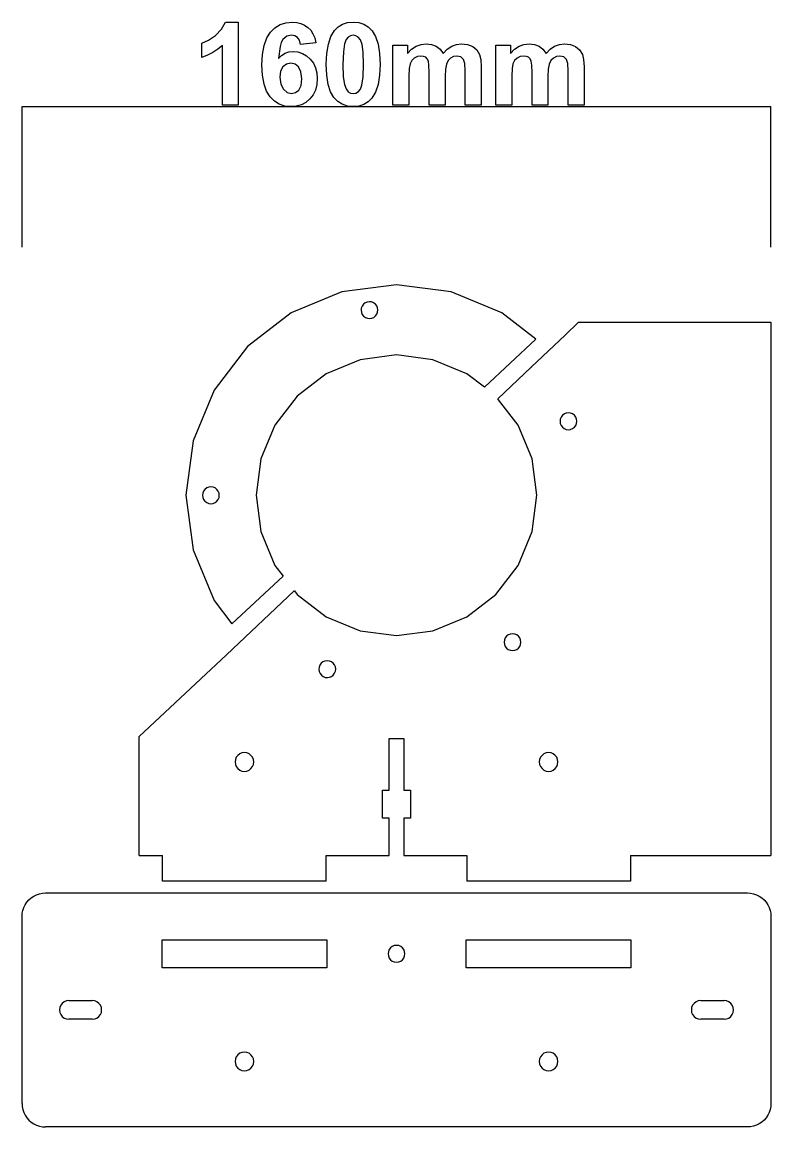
# Model space of a CAD drawing. Header units: metres. Extents: x 0 to 540, y -206 to 241.
# Drawn here: x 0 to 160, y 5 to 241.1 of the extents above; entities that cross this region are included whole.
import ezdxf

# ---------------------------------------------------------------- set-up
doc = ezdxf.new("R2010")
doc.units = ezdxf.units.M

msp = doc.modelspace()

# ---------------------------------------------------------------- linework, layer by layer
at = {"layer": '160mm'}
for p, q in [((42.62, 239.63, 0.09), (43.44, 241.14, 0.09)), ((43.44, 241.14, 0.09), (46.19, 241.14, 0.09)), ((46.19, 241.14, 0.09), (46.19, 223.37, 0.09)), ((55.13, 240.61, 0.09), (56.37, 241.01, 0.09)), ((56.37, 241.01, 0.09), (57.73, 241.14, 0.09)), ((57.73, 241.14, 0.09), (58.7, 241.07, 0.09)), ((58.7, 241.07, 0.09), (59.58, 240.86, 0.09)), ((68.46, 240.69, 0.09), (69.53, 241.03, 0.09)), ((69.53, 241.03, 0.09), (70.75, 241.14, 0.09)), ((70.75, 241.14, 0.09), (71.96, 241.03, 0.09)), ((71.96, 241.03, 0.09), (73.04, 240.68, 0.09)), ((41.3, 238.31, 0.09), (42.62, 239.63, 0.09)), ((52.28, 237.75, 0.09), (53.06, 238.99, 0.09)), ((53.06, 238.99, 0.09), (54.03, 239.93, 0.09)), ((54.03, 239.93, 0.09), (55.13, 240.61, 0.09)), ((59.58, 240.86, 0.09), (60.37, 240.51, 0.09)), ((60.37, 240.51, 0.09), (61.07, 240.01, 0.09)), ((61.07, 240.01, 0.09), (61.67, 239.39, 0.09)), ((61.67, 239.39, 0.09), (62.15, 238.63, 0.09)), ((62.15, 238.63, 0.09), (62.52, 237.75, 0.09)), ((65.98, 238.06, 0.09), (66.74, 239.33, 0.09)), ((66.74, 239.33, 0.09), (67.53, 240.12, 0.09)), ((67.53, 240.12, 0.09), (68.46, 240.69, 0.09)), ((73.04, 240.68, 0.09), (73.97, 240.11, 0.09)), ((73.97, 240.11, 0.09), (74.77, 239.31, 0.09)), ((74.77, 239.31, 0.09), (75.52, 238.04, 0.09)), ((38.42, 236.66, 0.09), (39.8, 237.29, 0.09)), ((38.42, 233.59, 0.09), (38.42, 236.66, 0.09)), ((39.8, 237.29, 0.09), (41.3, 238.31, 0.09)), ((42.8, 236.16, 0.09), (41.83, 235.34, 0.09)), ((42.8, 223.37, 0.09), (42.8, 236.16, 0.09)), ((51.38, 234.24, 0.09), (51.71, 236.17, 0.09)), ((51.71, 236.17, 0.09), (52.28, 237.75, 0.09)), ((55.38, 236.77, 0.09), (55.11, 235.9, 0.09)), ((55.71, 237.39, 0.09), (55.38, 236.77, 0.09)), ((56.54, 238.11, 0.09), (55.71, 237.39, 0.09)), ((57.53, 238.35, 0.09), (56.54, 238.11, 0.09)), ((58.26, 238.23, 0.09), (57.53, 238.35, 0.09)), ((58.85, 237.87, 0.09), (58.26, 238.23, 0.09)), ((59.26, 237.26, 0.09), (58.85, 237.87, 0.09)), ((59.47, 236.37, 0.09), (59.26, 237.26, 0.09)), ((62.76, 236.74, 0.09), (59.47, 236.37, 0.09)), ((62.52, 237.75, 0.09), (62.76, 236.74, 0.09)), ((65.11, 234.46, 0.09), (65.44, 236.43, 0.09)), ((65.44, 236.43, 0.09), (65.98, 238.06, 0.09)), ((68.9, 236.53, 0.09), (68.64, 234.77, 0.09)), ((69.22, 237.39, 0.09), (68.9, 236.53, 0.09)), ((69.65, 237.94, 0.09), (69.22, 237.39, 0.09)), ((70.17, 238.23, 0.09), (69.65, 237.94, 0.09)), ((70.75, 238.33, 0.09), (70.17, 238.23, 0.09)), ((71.33, 238.23, 0.09), (70.75, 238.33, 0.09)), ((71.84, 237.94, 0.09), (71.33, 238.23, 0.09)), ((72.28, 237.35, 0.09), (71.84, 237.94, 0.09)), ((72.63, 236.38, 0.09), (72.28, 237.35, 0.09)), ((72.87, 234.73, 0.09), (72.63, 236.38, 0.09)), ((75.52, 238.04, 0.09), (76.06, 236.42, 0.09)), ((76.06, 236.42, 0.09), (76.39, 234.44, 0.09)), ((79.24, 236.19, 0.09), (82.36, 236.19, 0.09)), ((79.24, 223.37, 0.09), (79.24, 236.19, 0.09)), ((82.36, 236.19, 0.09), (82.36, 234.44, 0.09)), ((84.2, 235.97, 0.09), (85.24, 236.36, 0.09)), ((85.24, 236.36, 0.09), (86.36, 236.48, 0.09)), ((86.36, 236.48, 0.09), (87.51, 236.36, 0.09)), ((87.51, 236.36, 0.09), (88.5, 235.98, 0.09)), ((91.8, 235.98, 0.09), (92.81, 236.36, 0.09)), ((92.81, 236.36, 0.09), (93.89, 236.48, 0.09)), ((93.89, 236.48, 0.09), (95.2, 236.34, 0.09)), ((95.2, 236.34, 0.09), (96.28, 235.91, 0.09)), ((101.22, 236.19, 0.09), (104.35, 236.19, 0.09)), ((101.22, 223.37, 0.09), (101.22, 236.19, 0.09)), ((104.35, 236.19, 0.09), (104.35, 234.44, 0.09)), ((106.18, 235.97, 0.09), (107.22, 236.36, 0.09)), ((107.22, 236.36, 0.09), (108.34, 236.48, 0.09)), ((108.34, 236.48, 0.09), (109.49, 236.36, 0.09)), ((109.49, 236.36, 0.09), (110.48, 235.98, 0.09)), ((113.79, 235.98, 0.09), (114.8, 236.36, 0.09)), ((114.8, 236.36, 0.09), (115.88, 236.48, 0.09)), ((115.88, 236.48, 0.09), (117.18, 236.34, 0.09)), ((117.18, 236.34, 0.09), (118.27, 235.91, 0.09)), ((39.64, 234.06, 0.09), (38.42, 233.59, 0.09)), ((40.78, 234.64, 0.09), (39.64, 234.06, 0.09)), ((41.83, 235.34, 0.09), (40.78, 234.64, 0.09)), ((51.26, 231.98, 0.09), (51.38, 234.24, 0.09)), ((55.11, 235.9, 0.09), (54.78, 233.37, 0.09)), ((54.78, 233.37, 0.09), (55.45, 234.02, 0.09)), ((55.45, 234.02, 0.09), (56.2, 234.49, 0.09)), ((56.2, 234.49, 0.09), (57.02, 234.77, 0.09)), ((57.02, 234.77, 0.09), (57.93, 234.87, 0.09)), ((57.93, 234.87, 0.09), (58.95, 234.76, 0.09)), ((58.95, 234.76, 0.09), (59.9, 234.46, 0.09)), ((59.9, 234.46, 0.09), (60.77, 233.96, 0.09)), ((60.77, 233.96, 0.09), (61.57, 233.25, 0.09)), ((65, 232.14, 0.09), (65.11, 234.46, 0.09)), ((68.64, 234.77, 0.09), (68.55, 232.1, 0.09)), ((72.95, 232.1, 0.09), (72.87, 234.73, 0.09)), ((76.39, 234.44, 0.09), (76.5, 232.1, 0.09)), ((82.36, 234.44, 0.09), (83.24, 235.34, 0.09)), ((83.24, 235.34, 0.09), (84.2, 235.97, 0.09)), ((84.47, 233.78, 0.09), (83.8, 233.46, 0.09)), ((85.21, 233.89, 0.09), (84.47, 233.78, 0.09)), ((85.8, 233.82, 0.09), (85.21, 233.89, 0.09)), ((86.24, 233.62, 0.09), (85.8, 233.82, 0.09)), ((88.5, 235.98, 0.09), (89.32, 235.34, 0.09)), ((89.32, 235.34, 0.09), (89.98, 234.44, 0.09)), ((89.98, 234.44, 0.09), (90.86, 235.34, 0.09)), ((90.86, 235.34, 0.09), (91.8, 235.98, 0.09)), ((92.9, 233.89, 0.09), (92.21, 233.78, 0.09)), ((93.75, 233.71, 0.09), (92.9, 233.89, 0.09)), ((96.28, 235.91, 0.09), (97.14, 235.2, 0.09)), ((97.14, 235.2, 0.09), (97.74, 234.23, 0.09)), ((97.74, 234.23, 0.09), (98.01, 233.15, 0.09)), ((104.35, 234.44, 0.09), (105.23, 235.34, 0.09)), ((105.23, 235.34, 0.09), (106.18, 235.97, 0.09)), ((106.45, 233.78, 0.09), (105.78, 233.46, 0.09)), ((107.2, 233.89, 0.09), (106.45, 233.78, 0.09)), ((107.78, 233.82, 0.09), (107.2, 233.89, 0.09)), ((108.23, 233.62, 0.09), (107.78, 233.82, 0.09)), ((110.48, 235.98, 0.09), (111.3, 235.34, 0.09)), ((111.3, 235.34, 0.09), (111.96, 234.44, 0.09)), ((111.96, 234.44, 0.09), (112.84, 235.34, 0.09)), ((112.84, 235.34, 0.09), (113.79, 235.98, 0.09)), ((114.89, 233.89, 0.09), (114.19, 233.78, 0.09)), ((115.74, 233.71, 0.09), (114.89, 233.89, 0.09)), ((118.27, 235.91, 0.09), (119.12, 235.2, 0.09)), ((119.12, 235.2, 0.09), (119.73, 234.23, 0.09)), ((119.73, 234.23, 0.09), (119.99, 233.15, 0.09)), ((51.37, 229.77, 0.09), (51.26, 231.98, 0.09)), ((55.74, 231.6, 0.09), (55.24, 230.65, 0.09)), ((56.49, 232.17, 0.09), (55.74, 231.6, 0.09)), ((57.4, 232.37, 0.09), (56.49, 232.17, 0.09)), ((58.33, 232.17, 0.09), (57.4, 232.37, 0.09)), ((59.09, 231.56, 0.09), (58.33, 232.17, 0.09)), ((59.59, 230.53, 0.09), (59.09, 231.56, 0.09)), ((61.57, 233.25, 0.09), (62.23, 232.38, 0.09)), ((62.23, 232.38, 0.09), (62.7, 231.39, 0.09)), ((65.1, 229.78, 0.09), (65, 232.14, 0.09)), ((68.55, 232.1, 0.09), (68.63, 229.47, 0.09)), ((72.86, 229.44, 0.09), (72.95, 232.1, 0.09)), ((76.5, 232.1, 0.09), (76.39, 229.77, 0.09)), ((82.9, 232.25, 0.09), (82.7, 231.19, 0.09)), ((83.26, 232.95, 0.09), (82.9, 232.25, 0.09)), ((83.8, 233.46, 0.09), (83.26, 232.95, 0.09)), ((86.57, 233.29, 0.09), (86.24, 233.62, 0.09)), ((86.81, 232.81, 0.09), (86.57, 233.29, 0.09)), ((86.94, 231.94, 0.09), (86.81, 232.81, 0.09)), ((86.99, 230.4, 0.09), (86.94, 231.94, 0.09)), ((90.66, 232.18, 0.09), (90.45, 231.1, 0.09)), ((91.02, 232.92, 0.09), (90.66, 232.18, 0.09)), ((91.56, 233.45, 0.09), (91.02, 232.92, 0.09)), ((92.21, 233.78, 0.09), (91.56, 233.45, 0.09)), ((94.35, 233.16, 0.09), (93.75, 233.71, 0.09)), ((94.61, 232.27, 0.09), (94.35, 233.16, 0.09)), ((94.7, 230.7, 0.09), (94.61, 232.27, 0.09)), ((98.01, 233.15, 0.09), (98.09, 231.57, 0.09)), ((98.09, 231.57, 0.09), (98.09, 223.37, 0.09)), ((104.88, 232.25, 0.09), (104.68, 231.19, 0.09)), ((105.24, 232.95, 0.09), (104.88, 232.25, 0.09)), ((105.78, 233.46, 0.09), (105.24, 232.95, 0.09)), ((108.56, 233.29, 0.09), (108.23, 233.62, 0.09)), ((108.79, 232.81, 0.09), (108.56, 233.29, 0.09)), ((108.92, 231.94, 0.09), (108.79, 232.81, 0.09)), ((108.97, 230.4, 0.09), (108.92, 231.94, 0.09)), ((112.64, 232.18, 0.09), (112.43, 231.1, 0.09)), ((113.01, 232.92, 0.09), (112.64, 232.18, 0.09)), ((113.55, 233.45, 0.09), (113.01, 232.92, 0.09)), ((114.19, 233.78, 0.09), (113.55, 233.45, 0.09)), ((116.33, 233.16, 0.09), (115.74, 233.71, 0.09)), ((116.6, 232.27, 0.09), (116.33, 233.16, 0.09)), ((116.68, 230.7, 0.09), (116.6, 232.27, 0.09)), ((119.99, 233.15, 0.09), (120.08, 231.57, 0.09)), ((120.08, 231.57, 0.09), (120.08, 223.37, 0.09)), ((51.7, 227.9, 0.09), (51.37, 229.77, 0.09)), ((55.24, 230.65, 0.09), (55.07, 229.34, 0.09)), ((55.07, 229.34, 0.09), (55.26, 227.87, 0.09)), ((59.76, 229.03, 0.09), (59.59, 230.53, 0.09)), ((62.7, 231.39, 0.09), (62.99, 230.29, 0.09)), ((63.08, 229.07, 0.09), (62.98, 227.78, 0.09)), ((62.99, 230.29, 0.09), (63.08, 229.07, 0.09)), ((65.4, 227.82, 0.09), (65.1, 229.78, 0.09)), ((68.63, 229.47, 0.09), (68.87, 227.82, 0.09)), ((72.6, 227.68, 0.09), (72.86, 229.44, 0.09)), ((76.39, 229.77, 0.09), (76.06, 227.78, 0.09)), ((82.7, 231.19, 0.09), (82.63, 229.6, 0.09)), ((82.63, 229.6, 0.09), (82.63, 223.37, 0.09)), ((86.99, 223.37, 0.09), (86.99, 230.4, 0.09)), ((90.45, 231.1, 0.09), (90.38, 229.53, 0.09)), ((90.38, 229.53, 0.09), (90.38, 223.37, 0.09)), ((94.7, 223.37, 0.09), (94.7, 230.7, 0.09)), ((104.68, 231.19, 0.09), (104.61, 229.6, 0.09)), ((104.61, 229.6, 0.09), (104.61, 223.37, 0.09)), ((108.97, 223.37, 0.09), (108.97, 230.4, 0.09)), ((112.43, 231.1, 0.09), (112.36, 229.53, 0.09)), ((112.36, 229.53, 0.09), (112.36, 223.37, 0.09)), ((116.68, 223.37, 0.09), (116.68, 230.7, 0.09)), ((52.24, 226.36, 0.09), (51.7, 227.9, 0.09)), ((55.26, 227.87, 0.09), (55.83, 226.78, 0.09)), ((55.83, 226.78, 0.09), (56.64, 226.11, 0.09)), ((59.14, 226.62, 0.09), (59.61, 227.59, 0.09)), ((59.61, 227.59, 0.09), (59.76, 229.03, 0.09)), ((62.98, 227.78, 0.09), (62.68, 226.62, 0.09)), ((65.89, 226.24, 0.09), (65.4, 227.82, 0.09)), ((68.87, 227.82, 0.09), (69.22, 226.85, 0.09)), ((69.22, 226.85, 0.09), (69.66, 226.27, 0.09)), ((71.85, 226.28, 0.09), (72.28, 226.82, 0.09)), ((72.28, 226.82, 0.09), (72.6, 227.68, 0.09)), ((76.06, 227.78, 0.09), (75.52, 226.16, 0.09)), ((52.99, 225.15, 0.09), (52.24, 226.36, 0.09)), ((53.91, 224.24, 0.09), (52.99, 225.15, 0.09)), ((56.64, 226.11, 0.09), (57.57, 225.88, 0.09)), ((57.57, 225.88, 0.09), (58.43, 226.07, 0.09)), ((58.43, 226.07, 0.09), (59.14, 226.62, 0.09)), ((61.49, 224.71, 0.09), (60.64, 223.99, 0.09)), ((62.19, 225.6, 0.09), (61.49, 224.71, 0.09)), ((62.68, 226.62, 0.09), (62.19, 225.6, 0.09)), ((66.58, 225.06, 0.09), (65.89, 226.24, 0.09)), ((67.44, 224.19, 0.09), (66.58, 225.06, 0.09)), ((69.66, 226.27, 0.09), (70.17, 225.98, 0.09)), ((70.17, 225.98, 0.09), (70.75, 225.88, 0.09)), ((70.75, 225.88, 0.09), (71.33, 225.98, 0.09)), ((71.33, 225.98, 0.09), (71.85, 226.28, 0.09)), ((74.76, 224.88, 0.09), (73.97, 224.09, 0.09)), ((75.52, 226.16, 0.09), (74.76, 224.88, 0.09)), ((46.19, 223.37, 0.09), (42.8, 223.37, 0.09)), ((54.96, 223.59, 0.09), (53.91, 224.24, 0.09)), ((56.12, 223.2, 0.09), (54.96, 223.59, 0.09)), ((57.4, 223.07, 0.09), (56.12, 223.2, 0.09)), ((58.59, 223.17, 0.09), (57.4, 223.07, 0.09)), ((59.67, 223.48, 0.09), (58.59, 223.17, 0.09)), ((60.64, 223.99, 0.09), (59.67, 223.48, 0.09)), ((68.42, 223.57, 0.09), (67.44, 224.19, 0.09)), ((69.52, 223.19, 0.09), (68.42, 223.57, 0.09)), ((70.75, 223.07, 0.09), (69.52, 223.19, 0.09)), ((71.96, 223.18, 0.09), (70.75, 223.07, 0.09)), ((73.04, 223.52, 0.09), (71.96, 223.18, 0.09)), ((73.97, 224.09, 0.09), (73.04, 223.52, 0.09)), ((82.63, 223.37, 0.09), (79.24, 223.37, 0.09)), ((90.38, 223.37, 0.09), (86.99, 223.37, 0.09)), ((98.09, 223.37, 0.09), (94.7, 223.37, 0.09)), ((104.61, 223.37, 0.09), (101.22, 223.37, 0.09)), ((112.36, 223.37, 0.09), (108.97, 223.37, 0.09)), ((120.08, 223.37, 0.09), (116.68, 223.37, 0.09))]:
    msp.add_line(p, q, dxfattribs=at)
at = {"layer": 'Layer0'}
for p, q in [((0, 193.07), (0, 223.07)), ((0, 223.07), (160, 223.07)), ((160, 193.07), (160, 223.07)), ((80, 185), (68.35, 183.47)), ((91.65, 183.47), (80, 185)), ((68.35, 183.47), (57.5, 178.97)), ((102.5, 178.97), (91.65, 183.47)), ((72.48, 180.02), (72.42, 179.56)), ((72.42, 179.56), (72.49, 179.09)), ((72.65, 180.46), (72.48, 180.02)), ((72.93, 180.84), (72.65, 180.46)), ((73.3, 181.13), (72.93, 180.84)), ((73.73, 181.31), (73.3, 181.13)), ((74.2, 181.38), (73.73, 181.31)), ((74.66, 181.33), (74.2, 181.38)), ((75.1, 181.15), (74.66, 181.33)), ((75.48, 180.87), (75.1, 181.15)), ((75.77, 180.5), (75.48, 180.87)), ((75.96, 180.07), (75.77, 180.5)), ((76.02, 179.61), (75.96, 180.07)), ((75.97, 179.14), (76.02, 179.61)), ((57.5, 178.97), (48.18, 171.82)), ((72.49, 179.09), (72.68, 178.66)), ((72.68, 178.66), (72.97, 178.29)), ((72.97, 178.29), (73.35, 178.01)), ((73.35, 178.01), (73.78, 177.84)), ((73.78, 177.84), (74.25, 177.78)), ((74.25, 177.78), (74.71, 177.85)), ((74.71, 177.85), (75.15, 178.03)), ((75.15, 178.03), (75.51, 178.33)), ((75.51, 178.33), (75.79, 178.7)), ((75.79, 178.7), (75.97, 179.14)), ((109.77, 173.39), (102.5, 178.97)), ((116.14, 174.33), (118.9, 177)), ((118.9, 177), (160, 177)), ((160, 177), (160, 63)), ((98.77, 163.08), (109.77, 173.39)), ((108.75, 167.36), (116.14, 174.33)), ((48.18, 171.82), (41.03, 162.5)), ((72.24, 168.98), (65, 165.98)), ((80, 170), (72.24, 168.98)), ((87.76, 168.98), (80, 170)), ((95, 165.98), (87.76, 168.98)), ((65, 165.98), (58.79, 161.21)), ((98.77, 163.08), (95, 165.98)), ((101.64, 160.65), (108.75, 167.36)), ((108.85, 167.26), (108.75, 167.36)), ((41.03, 162.5), (36.53, 151.65)), ((58.79, 161.21), (54.02, 155)), ((101.8, 160.44), (101.64, 160.65)), ((105.98, 155), (101.8, 160.44)), ((115, 156.29), (114.94, 155.82)), ((115.18, 156.72), (115, 156.29)), ((115.46, 157.1), (115.18, 156.72)), ((115.82, 157.37), (115.46, 157.1)), ((115.84, 157.38), (115.82, 157.37)), ((116.27, 157.56), (115.84, 157.38)), ((116.74, 157.62), (116.27, 157.56)), ((117.2, 157.56), (116.74, 157.62)), ((117.64, 157.38), (117.2, 157.56)), ((118.01, 157.1), (117.64, 157.38)), ((118.3, 156.72), (118.01, 157.1)), ((118.48, 156.29), (118.3, 156.72)), ((118.54, 155.82), (118.48, 156.29)), ((54.02, 155), (51.02, 147.76)), ((108.98, 147.76), (105.98, 155)), ((114.94, 155.82), (115, 155.36)), ((115, 155.36), (115.18, 154.92)), ((115.18, 154.92), (115.46, 154.55)), ((115.46, 154.55), (115.84, 154.27)), ((115.84, 154.27), (116.27, 154.09)), ((116.27, 154.09), (116.74, 154.02)), ((116.74, 154.02), (117.2, 154.09)), ((117.2, 154.09), (117.23, 154.1)), ((117.23, 154.1), (117.64, 154.27)), ((117.64, 154.27), (118.01, 154.55)), ((118.01, 154.55), (118.3, 154.92)), ((118.3, 154.92), (118.48, 155.36)), ((118.48, 155.36), (118.54, 155.82)), ((36.53, 151.65), (35, 140)), ((51.02, 147.76), (50, 140)), ((110, 140), (108.98, 147.76)), ((39.87, 141.74), (39.44, 141.56)), ((40.31, 141.8), (39.87, 141.74)), ((40.34, 141.8), (40.31, 141.8)), ((40.8, 141.74), (40.34, 141.8)), ((41.24, 141.56), (40.8, 141.74)), ((35, 140), (36.53, 128.35)), ((38.6, 140.47), (38.54, 140)), ((38.54, 140), (38.6, 139.53)), ((38.78, 140.9), (38.6, 140.47)), ((38.6, 139.53), (38.78, 139.1)), ((39.07, 141.27), (38.78, 140.9)), ((39.44, 141.56), (39.07, 141.27)), ((41.61, 141.27), (41.24, 141.56)), ((41.9, 140.9), (41.61, 141.27)), ((42.08, 140.47), (41.9, 140.9)), ((41.9, 139.1), (42.08, 139.53)), ((42.14, 140), (42.08, 140.47)), ((42.08, 139.53), (42.14, 140)), ((50, 140), (51.02, 132.24)), ((108.98, 132.24), (110, 140)), ((38.78, 139.1), (39.07, 138.73)), ((39.07, 138.73), (39.44, 138.44)), ((39.44, 138.44), (39.87, 138.26)), ((39.87, 138.26), (40.34, 138.2)), ((40.34, 138.2), (40.36, 138.2)), ((40.36, 138.2), (40.8, 138.26)), ((40.8, 138.26), (41.24, 138.44)), ((41.24, 138.44), (41.61, 138.73)), ((41.61, 138.73), (41.9, 139.1)), ((51.02, 132.24), (54.02, 125)), ((105.98, 125), (108.98, 132.24)), ((36.53, 128.35), (41.03, 117.5)), ((54.02, 125), (55.75, 122.75)), ((101.21, 118.79), (105.98, 125)), ((44.85, 112.53), (55.75, 122.75)), ((43.66, 105.93), (58.16, 119.61)), ((58.16, 119.61), (58.2, 119.56)), ((58.2, 119.56), (58.79, 118.79)), ((58.79, 118.79), (65, 114.02)), ((95, 114.02), (101.21, 118.79)), ((41.03, 117.5), (44.85, 112.53)), ((65, 114.02), (72.24, 111.02)), ((87.76, 111.02), (95, 114.02)), ((72.24, 111.02), (80, 110)), ((80, 110), (87.76, 111.02)), ((103.05, 109.08), (102.99, 108.61)), ((103.23, 109.51), (103.05, 109.08)), ((103.52, 109.88), (103.23, 109.51)), ((103.89, 110.17), (103.52, 109.88)), ((104.33, 110.35), (103.89, 110.17)), ((104.79, 110.41), (104.33, 110.35)), ((105.26, 110.35), (104.79, 110.41)), ((105.69, 110.17), (105.26, 110.35)), ((106.05, 109.9), (105.69, 110.17)), ((106.07, 109.88), (106.05, 109.9)), ((106.35, 109.51), (106.07, 109.88)), ((106.53, 109.08), (106.35, 109.51)), ((106.59, 108.61), (106.53, 109.08)), ((102.99, 108.61), (103.05, 108.14)), ((103.05, 108.14), (103.23, 107.71)), ((103.23, 107.71), (103.25, 107.69)), ((103.25, 107.69), (103.52, 107.34)), ((103.52, 107.34), (103.89, 107.05)), ((103.89, 107.05), (104.33, 106.87)), ((104.33, 106.87), (104.79, 106.81)), ((104.79, 106.81), (105.26, 106.87)), ((105.26, 106.87), (105.69, 107.05)), ((105.69, 107.05), (106.07, 107.34)), ((106.07, 107.34), (106.35, 107.71)), ((106.35, 107.71), (106.53, 108.14)), ((106.53, 108.14), (106.59, 108.61)), ((43.66, 105.93), (25, 88.44)), ((63.92, 104.09), (63.64, 103.71)), ((64.29, 104.38), (63.92, 104.09)), ((64.72, 104.57), (64.29, 104.38)), ((65.19, 104.63), (64.72, 104.57)), ((65.65, 104.58), (65.19, 104.63)), ((66.09, 104.41), (65.65, 104.58)), ((66.47, 104.12), (66.09, 104.41)), ((66.76, 103.76), (66.47, 104.12)), ((63.47, 103.28), (63.41, 102.81)), ((63.41, 102.81), (63.48, 102.34)), ((63.64, 103.71), (63.47, 103.28)), ((63.48, 102.34), (63.67, 101.91)), ((63.67, 101.91), (63.96, 101.54)), ((63.96, 101.54), (64.33, 101.26)), ((66.13, 101.29), (66.5, 101.58)), ((66.5, 101.58), (66.78, 101.96)), ((66.94, 103.32), (66.76, 103.76)), ((66.78, 101.96), (66.96, 102.39)), ((67.01, 102.86), (66.94, 103.32)), ((66.96, 102.39), (67.01, 102.86)), ((64.33, 101.26), (64.77, 101.09)), ((64.77, 101.09), (65.24, 101.03)), ((65.24, 101.03), (65.7, 101.1)), ((65.7, 101.1), (66.13, 101.29)), ((25, 63), (25, 88.44)), ((78.4, 77), (78.4, 88)), ((78.4, 88), (81.6, 88)), ((81.6, 88), (81.6, 77)), ((45.57, 83.52), (45.5, 83)), ((45.5, 83), (45.57, 82.48)), ((45.77, 84), (45.57, 83.52)), ((46.09, 84.41), (45.77, 84)), ((46.5, 84.73), (46.09, 84.41)), ((46.98, 84.93), (46.5, 84.73)), ((47.5, 85), (46.98, 84.93)), ((48.02, 84.93), (47.5, 85)), ((48.5, 84.73), (48.02, 84.93)), ((48.91, 84.41), (48.5, 84.73)), ((49.23, 84), (48.91, 84.41)), ((49.43, 83.52), (49.23, 84)), ((49.5, 83), (49.43, 83.52)), ((49.43, 82.48), (49.5, 83)), ((110.57, 83.52), (110.5, 83)), ((110.5, 83), (110.57, 82.48)), ((110.77, 84), (110.57, 83.52)), ((111.09, 84.41), (110.77, 84)), ((111.5, 84.73), (111.09, 84.41)), ((111.98, 84.93), (111.5, 84.73)), ((112.5, 85), (111.98, 84.93)), ((113.02, 84.93), (112.5, 85)), ((113.5, 84.73), (113.02, 84.93)), ((113.91, 84.41), (113.5, 84.73)), ((114.23, 84), (113.91, 84.41)), ((114.43, 83.52), (114.23, 84)), ((114.5, 83), (114.43, 83.52)), ((114.43, 82.48), (114.5, 83)), ((45.57, 82.48), (45.77, 82)), ((45.77, 82), (46.09, 81.59)), ((46.09, 81.59), (46.5, 81.27)), ((46.5, 81.27), (46.98, 81.07)), ((46.98, 81.07), (47.5, 81)), ((47.5, 81), (48.02, 81.07)), ((48.02, 81.07), (48.5, 81.27)), ((48.5, 81.27), (48.91, 81.59)), ((48.91, 81.59), (49.23, 82)), ((49.23, 82), (49.43, 82.48)), ((110.57, 82.48), (110.77, 82)), ((110.77, 82), (111.09, 81.59)), ((111.09, 81.59), (111.5, 81.27)), ((111.5, 81.27), (111.98, 81.07)), ((111.98, 81.07), (112.5, 81)), ((112.5, 81), (113.02, 81.07)), ((113.02, 81.07), (113.5, 81.27)), ((113.5, 81.27), (113.91, 81.59)), ((113.91, 81.59), (114.23, 82)), ((114.23, 82), (114.43, 82.48)), ((77, 71), (77, 77)), ((77, 77), (78.4, 77)), ((81.6, 77), (83, 77)), ((83, 77), (83, 71)), ((78.4, 71), (77, 71)), ((78.4, 63), (78.4, 71)), ((83, 71), (81.6, 71)), ((81.6, 71), (81.6, 63)), ((25, 63), (30, 63)), ((30, 57.5), (30, 63)), ((65, 57.5), (65, 63)), ((65, 63), (78.4, 63)), ((81.6, 63), (95, 63)), ((95, 63), (95, 57.5)), ((130, 63), (130, 57.5)), ((130, 63), (160, 63)), ((65, 57.5), (30, 57.5)), ((130, 57.5), (95, 57.5)), ((1.96, 53.97), (2.5, 54.33)), ((2.5, 54.33), (3.09, 54.62)), ((3.09, 54.62), (3.71, 54.83)), ((3.71, 54.83), (4.35, 54.96)), ((4.35, 54.96), (5, 55)), ((5, 55), (155, 55)), ((155, 55), (155.65, 54.96)), ((155.65, 54.96), (156.29, 54.83)), ((156.29, 54.83), (156.91, 54.62)), ((156.91, 54.62), (157.5, 54.33)), ((157.5, 54.33), (158.04, 53.97)), ((0.38, 51.91), (0.67, 52.5)), ((0.67, 52.5), (1.03, 53.04)), ((1.03, 53.04), (1.46, 53.54)), ((1.46, 53.54), (1.96, 53.97)), ((158.04, 53.97), (158.54, 53.54)), ((158.54, 53.54), (158.97, 53.04)), ((158.97, 53.04), (159.33, 52.5)), ((159.33, 52.5), (159.62, 51.91)), ((0, 50), (0.04, 50.65)), ((0, 10), (0, 50)), ((0.04, 50.65), (0.17, 51.29)), ((0.17, 51.29), (0.38, 51.91)), ((159.62, 51.91), (159.83, 51.29)), ((159.83, 51.29), (159.96, 50.65)), ((159.96, 50.65), (160, 50)), ((160, 50), (160, 10)), ((29.9, 45), (65.1, 45)), ((29.9, 39), (29.9, 45)), ((65.1, 45), (65.1, 39)), ((94.9, 45), (130.1, 45)), ((94.9, 39), (94.9, 45)), ((130.1, 45), (130.1, 39)), ((78.44, 42.9), (78.26, 42.47)), ((78.73, 43.27), (78.44, 42.9)), ((79.1, 43.56), (78.73, 43.27)), ((79.53, 43.74), (79.1, 43.56)), ((80, 43.8), (79.53, 43.74)), ((80.47, 43.74), (80, 43.8)), ((80.9, 43.56), (80.47, 43.74)), ((81.27, 43.27), (80.9, 43.56)), ((81.56, 42.9), (81.27, 43.27)), ((81.74, 42.47), (81.56, 42.9)), ((78.26, 42.47), (78.2, 42)), ((78.2, 42), (78.26, 41.53)), ((78.26, 41.53), (78.44, 41.1)), ((78.44, 41.1), (78.73, 40.73)), ((78.73, 40.73), (79.1, 40.44)), ((79.1, 40.44), (79.53, 40.26)), ((79.53, 40.26), (80, 40.2)), ((80, 40.2), (80.47, 40.26)), ((80.47, 40.26), (80.9, 40.44)), ((80.9, 40.44), (81.27, 40.73)), ((81.27, 40.73), (81.56, 41.1)), ((81.56, 41.1), (81.74, 41.53)), ((81.8, 42), (81.74, 42.47)), ((81.74, 41.53), (81.8, 42)), ((65.1, 39), (29.9, 39)), ((130.1, 39), (94.9, 39)), ((8.27, 31), (8.07, 30.52)), ((8.59, 31.41), (8.27, 31)), ((9, 31.73), (8.59, 31.41)), ((9.48, 31.93), (9, 31.73)), ((10, 32), (9.48, 31.93)), ((10, 32), (15, 32)), ((15.52, 31.93), (15, 32)), ((16, 31.73), (15.52, 31.93)), ((16.41, 31.41), (16, 31.73)), ((16.73, 31), (16.41, 31.41)), ((16.93, 30.52), (16.73, 31)), ((143.27, 31), (143.07, 30.52)), ((143.59, 31.41), (143.27, 31)), ((144, 31.73), (143.59, 31.41)), ((144.48, 31.93), (144, 31.73)), ((145, 32), (144.48, 31.93)), ((145, 32), (150, 32)), ((150.52, 31.93), (150, 32)), ((151, 31.73), (150.52, 31.93)), ((151.41, 31.41), (151, 31.73)), ((151.73, 31), (151.41, 31.41)), ((151.93, 30.52), (151.73, 31)), ((8.07, 30.52), (8, 30)), ((8, 30), (8.07, 29.48)), ((8.07, 29.48), (8.27, 29)), ((8.27, 29), (8.59, 28.59)), ((8.59, 28.59), (9, 28.27)), ((16, 28.27), (16.41, 28.59)), ((16.41, 28.59), (16.73, 29)), ((16.73, 29), (16.93, 29.48)), ((17, 30), (16.93, 30.52)), ((16.93, 29.48), (17, 30)), ((143.07, 30.52), (143, 30)), ((143, 30), (143.07, 29.48)), ((143.07, 29.48), (143.27, 29)), ((143.27, 29), (143.59, 28.59)), ((143.59, 28.59), (144, 28.27)), ((151, 28.27), (151.41, 28.59)), ((151.41, 28.59), (151.73, 29)), ((151.73, 29), (151.93, 29.48)), ((152, 30), (151.93, 30.52)), ((151.93, 29.48), (152, 30)), ((9, 28.27), (9.48, 28.07)), ((9.48, 28.07), (10, 28)), ((15, 28), (10, 28)), ((15, 28), (15.52, 28.07)), ((15.52, 28.07), (16, 28.27)), ((144, 28.27), (144.48, 28.07)), ((144.48, 28.07), (145, 28)), ((150, 28), (145, 28)), ((150, 28), (150.52, 28.07)), ((150.52, 28.07), (151, 28.27)), ((45.57, 19.52), (45.5, 19)), ((45.5, 19), (45.57, 18.48)), ((45.77, 20), (45.57, 19.52)), ((46.09, 20.41), (45.77, 20)), ((46.5, 20.73), (46.09, 20.41)), ((46.98, 20.93), (46.5, 20.73)), ((47.5, 21), (46.98, 20.93)), ((48.02, 20.93), (47.5, 21)), ((48.5, 20.73), (48.02, 20.93)), ((48.91, 20.41), (48.5, 20.73)), ((49.23, 20), (48.91, 20.41)), ((49.43, 19.52), (49.23, 20)), ((49.5, 19), (49.43, 19.52)), ((49.43, 18.48), (49.5, 19)), ((110.57, 19.52), (110.5, 19)), ((110.5, 19), (110.57, 18.48)), ((110.77, 20), (110.57, 19.52)), ((111.09, 20.41), (110.77, 20)), ((111.5, 20.73), (111.09, 20.41)), ((111.98, 20.93), (111.5, 20.73)), ((112.5, 21), (111.98, 20.93)), ((113.02, 20.93), (112.5, 21)), ((113.5, 20.73), (113.02, 20.93)), ((113.91, 20.41), (113.5, 20.73)), ((114.23, 20), (113.91, 20.41)), ((114.43, 19.52), (114.23, 20)), ((114.5, 19), (114.43, 19.52)), ((114.43, 18.48), (114.5, 19)), ((45.57, 18.48), (45.77, 18)), ((45.77, 18), (46.09, 17.59)), ((46.09, 17.59), (46.5, 17.27)), ((46.5, 17.27), (46.98, 17.07)), ((46.98, 17.07), (47.5, 17)), ((47.5, 17), (48.02, 17.07)), ((48.02, 17.07), (48.5, 17.27)), ((48.5, 17.27), (48.91, 17.59)), ((48.91, 17.59), (49.23, 18)), ((49.23, 18), (49.43, 18.48)), ((110.57, 18.48), (110.77, 18)), ((110.77, 18), (111.09, 17.59)), ((111.09, 17.59), (111.5, 17.27)), ((111.5, 17.27), (111.98, 17.07)), ((111.98, 17.07), (112.5, 17)), ((112.5, 17), (113.02, 17.07)), ((113.02, 17.07), (113.5, 17.27)), ((113.5, 17.27), (113.91, 17.59)), ((113.91, 17.59), (114.23, 18)), ((114.23, 18), (114.43, 18.48)), ((0, 10), (0.04, 9.35)), ((160, 10), (159.96, 9.35)), ((0.04, 9.35), (0.17, 8.71)), ((0.17, 8.71), (0.38, 8.09)), ((0.38, 8.09), (0.67, 7.5)), ((0.67, 7.5), (1.03, 6.96)), ((159.33, 7.5), (158.97, 6.96)), ((159.62, 8.09), (159.33, 7.5)), ((159.83, 8.71), (159.62, 8.09)), ((159.96, 9.35), (159.83, 8.71)), ((1.03, 6.96), (1.46, 6.46)), ((1.46, 6.46), (1.96, 6.03)), ((1.96, 6.03), (2.5, 5.67)), ((2.5, 5.67), (3.09, 5.38)), ((3.09, 5.38), (3.71, 5.17)), ((3.71, 5.17), (4.35, 5.04)), ((4.35, 5.04), (5, 5)), ((155, 5), (5, 5)), ((155.65, 5.04), (155, 5)), ((156.29, 5.17), (155.65, 5.04)), ((156.91, 5.38), (156.29, 5.17)), ((157.5, 5.67), (156.91, 5.38)), ((158.04, 6.03), (157.5, 5.67)), ((158.54, 6.46), (158.04, 6.03)), ((158.97, 6.96), (158.54, 6.46))]:
    msp.add_line(p, q, dxfattribs=at)

doc.saveas('drawing.dxf')
